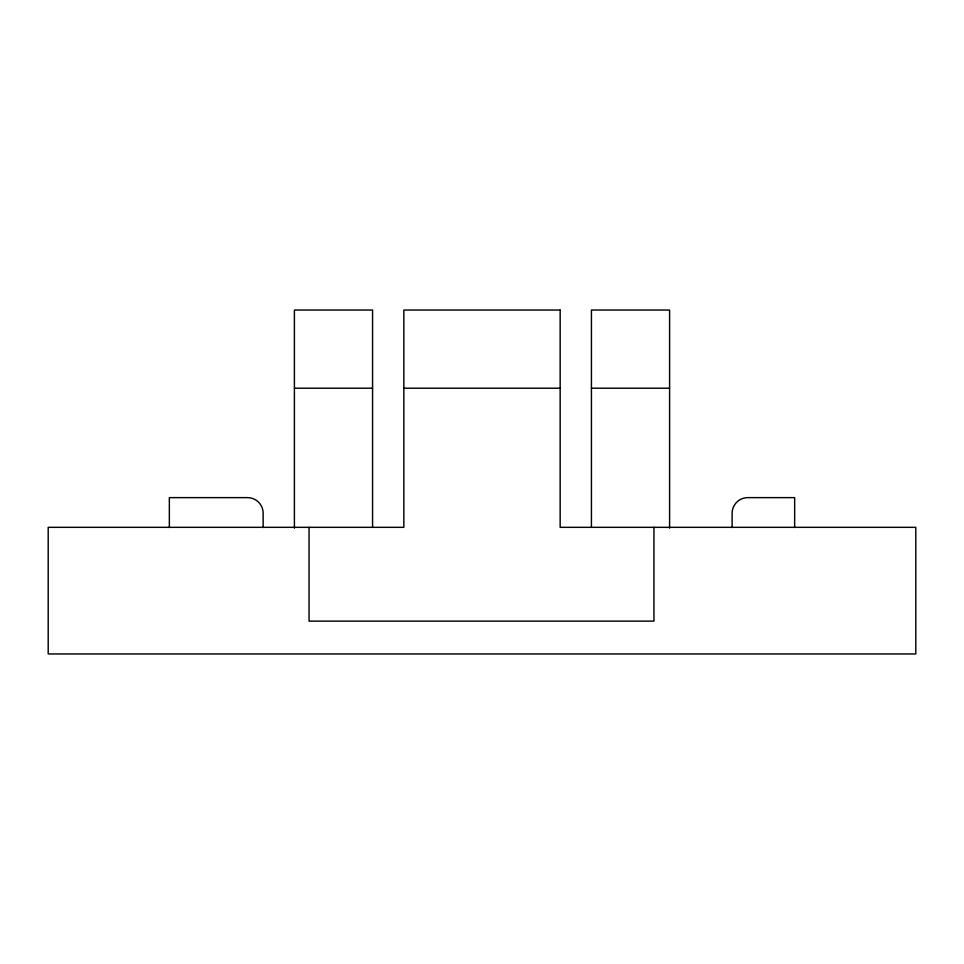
<?xml version="1.0" encoding="UTF-8"?>
<svg xmlns="http://www.w3.org/2000/svg" width="964" height="964" viewBox="0 0 964 964"><rect width="100%" height="100%" fill="white"/><g stroke="black" fill="none" stroke-linecap="round" stroke-linejoin="round"><path stroke-width="1.45" d="M294.406 388.203L372.574 388.203M403.844 388.203L560.156 388.203M591.426 388.203L669.594 388.203M794.649 527.477L794.649 497.629L747.751 497.629A15.629 15.629 0 0 0 732.122 513.27L732.122 527.477M669.594 528.164L669.594 310.047L591.426 310.047L591.426 527.332M653.954 527.332L653.954 621.129L309.046 621.129L309.046 527.332M372.574 527.332L372.574 310.047L294.406 310.047L294.406 528.164M263.148 527.477L263.148 513.27A15.629 15.629 0 0 0 247.519 497.629L169.351 497.629L169.351 527.477M560.156 310.047L403.844 310.047L403.844 527.332L48.2 527.332L48.2 653.954L915.8 653.954L915.8 527.332L560.156 527.332L560.156 310.047"/></g></svg>
